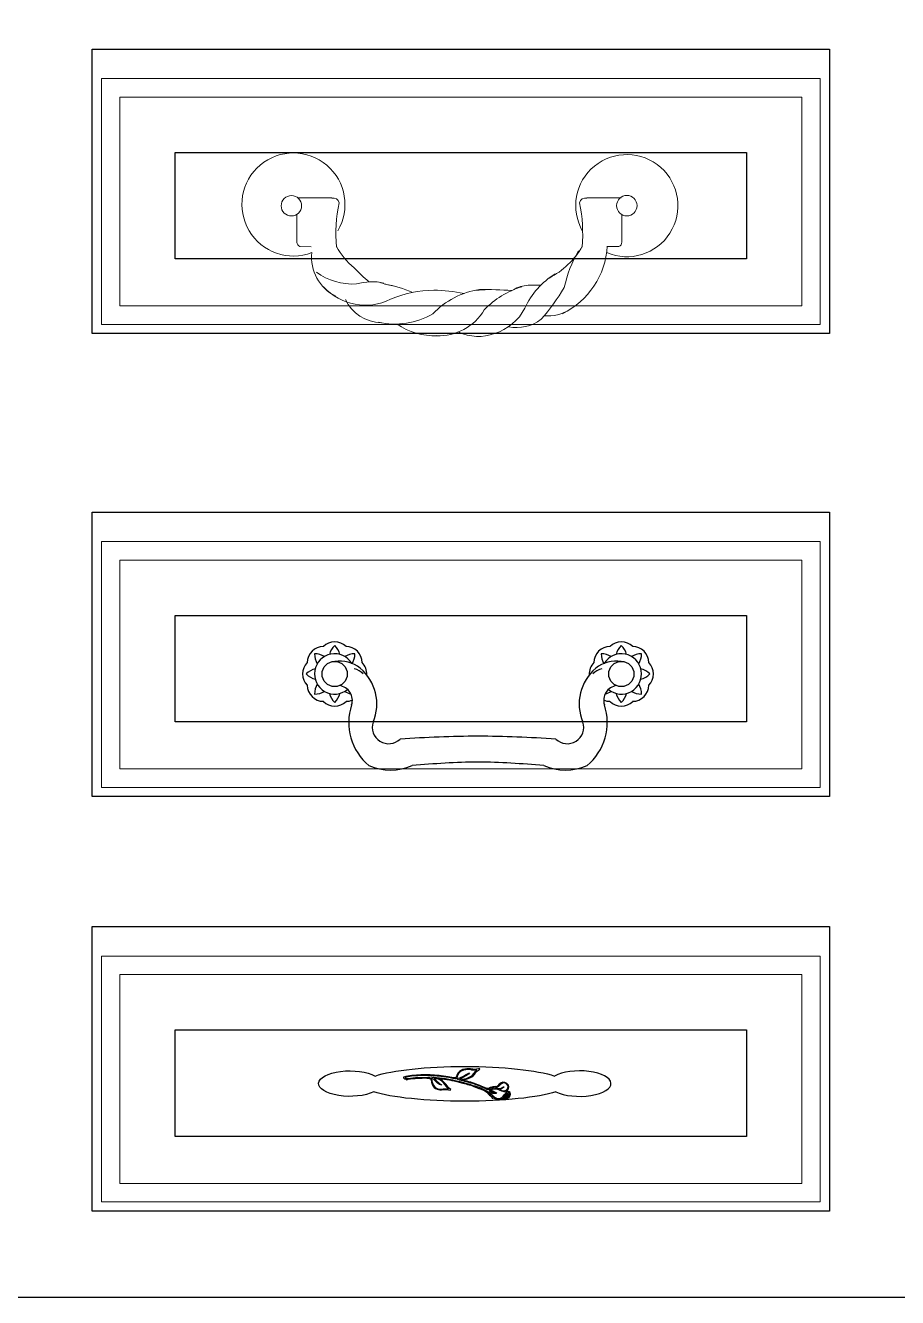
# Model space of a CAD drawing. Header units: millimetres. Extents: x -159343 to -156938, y -78749 to -77939.
# Drawn here: x -158159.2 to -157860.5, y -78748.7 to -78312.9 of the extents above; entities that cross this region are included whole.
import ezdxf

# ---------------------------------------------------------------- set-up
doc = ezdxf.new("R2010")
doc.units = ezdxf.units.MM
doc.header["$LTSCALE"] = 2
doc.header["$MEASUREMENT"] = 0
doc.layers.get('0').update_dxf_attribs({"linetype": 'CONTINUOUS'})
for name, color, linetype in [('3', 3, 'CONTINUOUS'), ('layer 1', 7, 'CONTINUOUS'), ('图层3', 3, 'CONTINUOUS')]:
    doc.layers.add(name, color=color, linetype=linetype)
for name, color, linetype, lineweight in [('刀型线', 67, 'CONTINUOUS', 9), ('填充层', 173, 'CONTINUOUS', 25), ('抽屉', 106, 'CONTINUOUS', 13), ('标注', 7, 'CONTINUOUS', 25)]:
    doc.layers.add(name, color=color, linetype=linetype, lineweight=lineweight)

msp = doc.modelspace()

# ---------------------------------------------------------------- linework, layer by layer
at = {"color": 0}
for p, q in [((-158136.38, -78418.48), (-158136.38, -78321.04)), ((-157883.84, -78321.04), (-157883.84, -78418.48)), ((-158107.91, -78392.88), (-158107.91, -78356.42)), ((-157912.32, -78356.42), (-157912.32, -78392.88)), ((-157912.32, -78392.88), (-158107.91, -78392.88)), ((-157883.84, -78418.48), (-158136.38, -78418.48)), ((-158136.38, -78577.06), (-158136.38, -78479.62)), ((-157883.84, -78479.62), (-157883.84, -78577.06)), ((-158107.91, -78551.46), (-158107.91, -78515)), ((-157912.32, -78515), (-157912.32, -78551.46)), ((-157912.32, -78551.46), (-158107.91, -78551.46)), ((-157883.84, -78577.06), (-158136.38, -78577.06)), ((-158136.38, -78719.06), (-158136.38, -78621.62)), ((-157883.84, -78621.62), (-157883.84, -78719.06)), ((-158107.91, -78693.46), (-158107.91, -78657)), ((-157912.32, -78657), (-157912.32, -78693.46)), ((-157912.32, -78693.46), (-158107.91, -78693.46)), ((-157883.84, -78719.06), (-158136.38, -78719.06))]:
    msp.add_line(p, q, dxfattribs=at)
at = {"layer": '3', "color": 0}
for centre in [(-158053.32, -78535.08), (-157955.14, -78535.08)]:
    msp.add_circle(centre, 4.32, dxfattribs=at)
for centre, radius, start, end in [((-158057.2, -78531.19), 5.49, 90, 180), ((-158053.32, -78529.58), 5.49, 45, 135), ((-158048.43, -78530.19), 6.91, 135, 165), ((-158058.2, -78530.19), 6.91, 15, 45), ((-158049.43, -78531.19), 5.49, 0, 90), ((-157959.03, -78531.19), 5.49, 90, 180), ((-157955.14, -78529.58), 5.49, 45, 135), ((-157950.26, -78530.19), 6.91, 135, 165), ((-157960.03, -78530.19), 6.91, 15, 45), ((-157951.26, -78531.19), 5.49, 0, 90), ((-158058.81, -78535.08), 5.49, 135, 225), ((-158053.32, -78535.08), 6.91, 31.1394, 309.8476), ((-158053.32, -78528.16), 6.91, 180, 210), ((-158060.23, -78535.08), 6.91, 60, 90), ((-158051.81, -78542.72), 12.05, 53.1203, 97.0678), ((-158046.4, -78535.08), 6.91, 90, 120), ((-158053.32, -78528.16), 6.91, 330, 0), ((-158047.82, -78535.08), 5.49, 356.8839, 45), ((-157960.64, -78535.08), 5.49, 135, 183.1161), ((-157956.65, -78542.72), 12.05, 82.9322, 126.8797), ((-157955.14, -78528.16), 6.91, 180, 210), ((-157962.06, -78535.08), 6.91, 60, 90), ((-157955.14, -78535.08), 6.91, 230.1524, 148.8606), ((-157948.23, -78535.08), 6.91, 90, 120), ((-157955.14, -78528.16), 6.91, 330, 0), ((-157949.65, -78535.08), 5.49, 315, 45), ((-158058.2, -78539.96), 6.91, 105, 135), ((-158058.2, -78530.19), 6.91, 225, 255), ((-158048.43, -78539.96), 6.91, 45, 75), ((-158054.77, -78545.27), 15.89, 336.6519, 50.1151), ((-157953.69, -78545.27), 15.89, 129.8849, 203.3481), ((-157960.03, -78539.96), 6.91, 105, 135), ((-157950.26, -78539.96), 6.91, 45, 75), ((-157950.26, -78530.19), 6.91, 285, 315), ((-158057.2, -78538.96), 5.49, 180, 270), ((-158053.32, -78541.99), 6.91, 150, 180), ((-158052.35, -78544.11), 5.08, 342.1702, 82.3348), ((-157956.11, -78544.11), 5.08, 97.6652, 197.8298), ((-157951.26, -78538.96), 5.49, 270, 0), ((-157955.14, -78541.99), 6.91, 0, 30), ((-158060.23, -78535.08), 6.91, 270, 300), ((-158053.32, -78540.57), 5.49, 225, 315), ((-158048.43, -78539.96), 6.91, 195, 225), ((-158058.2, -78539.96), 6.91, 315, 345), ((-158046.4, -78535.08), 6.91, 240, 258.4003), ((-158049.43, -78538.96), 5.49, 270, 293.2205), ((-157959.03, -78538.96), 5.49, 246.7795, 270), ((-157962.06, -78535.08), 6.91, 281.5997, 300), ((-157955.14, -78540.57), 5.49, 225, 315), ((-157950.26, -78539.96), 6.91, 195, 225), ((-157960.03, -78539.96), 6.91, 315, 345), ((-157948.23, -78535.08), 6.91, 240, 270), ((-158029.49, -78551.77), 19.02, 161.2728, 230.5737), ((-157978.97, -78551.77), 19.02, 309.4263, 18.7272), ((-158034.8, -78553.31), 5.66, 162.0094, 313.6342), ((-157973.66, -78553.31), 5.66, 226.3658, 17.9906), ((-158000.13, -79004.97), 448.62, 90.5233, 93.9323), ((-158008.33, -79004.97), 448.62, 86.0677, 89.4767), ((-158000.66, -78838.48), 273.25, 90.7495, 95.4874), ((-158007.8, -78838.48), 273.25, 84.5126, 89.2505), ((-158034.18, -78549.04), 18.94, 247.0233, 292.9767), ((-157974.28, -78549.04), 18.94, 247.0233, 292.9767)]:
    msp.add_arc(centre, radius, start, end, dxfattribs=at)
at = {"layer": 'layer 1', "color": 0}
for points, knots in [([(-158029.76, -78673.29), (-158029.73, -78673.24), (-158029.7, -78673.2), (-158029.67, -78673.15), (-158029.67, -78673.15), (-158028.71, -78672.95), (-158027.77, -78672.78), (-158026.85, -78672.63), (-158026.85, -78672.63), (-158022.77, -78672.15), (-158018.51, -78672.38), (-158014.49, -78673.06), (-158014.49, -78673.06), (-158013.86, -78673.1), (-158012.45, -78673.6), (-158011.89, -78673.44), (-158011.89, -78673.44), (-158011.66, -78672.96), (-158011.56, -78672.8), (-158011.42, -78672.26), (-158011.42, -78672.26), (-158010.52, -78670.57), (-158008.5, -78670.12), (-158006.77, -78670.33), (-158006.77, -78670.33), (-158005.58, -78670.55), (-158005.11, -78670.63), (-158004.01, -78670.28), (-158004.01, -78670.28), (-158003.67, -78670.24), (-158003.67, -78670.15), (-158003.6, -78670.46), (-158003.6, -78670.46), (-158004.09, -78670.88), (-158004.61, -78671.07), (-158005.11, -78671.67), (-158005.11, -78671.67), (-158005.76, -78673.27), (-158007.97, -78673.88), (-158009.54, -78674.13), (-158009.54, -78674.13), (-158009.23, -78674.3), (-158008.86, -78674.21), (-158008.62, -78674.4), (-158008.62, -78674.4), (-158006.88, -78674.81), (-158005.27, -78675.37), (-158003.66, -78676.02), (-158003.66, -78676.02), (-158002.79, -78676.25), (-158001.18, -78677.4), (-158000.51, -78677.05), (-158000.51, -78677.05), (-158000.16, -78676.59), (-157998.26, -78676.14), (-157997.86, -78676.45), (-157997.86, -78676.45), (-157997.45, -78676.34), (-157997.2, -78675.88), (-157997, -78675.63), (-157997, -78675.63), (-157996.1, -78674.74), (-157995.36, -78674.74), (-157994.32, -78675.3), (-157994.32, -78675.3), (-157993.46, -78676.01), (-157993.49, -78676.99), (-157994.26, -78677.8), (-157994.26, -78677.8), (-157994.65, -78678.01), (-157994.65, -78678.01), (-157994.67, -78678.05), (-157994.67, -78678.05), (-157994.28, -78678.24), (-157993.5, -78677.97), (-157993.21, -78678.41), (-157993.21, -78678.41), (-157992.94, -78679.16), (-157993.27, -78680.06), (-157994.06, -78680.43), (-157994.06, -78680.43), (-157995.04, -78680.72), (-157995.96, -78680.23), (-157996.92, -78680.77), (-157996.92, -78680.77), (-157997.68, -78680.87), (-157998.27, -78680.69), (-157998.9, -78680.2), (-157998.9, -78680.2), (-157999.08, -78680.26), (-157999.13, -78680.51), (-157999.38, -78680.36), (-157999.38, -78680.36), (-157999.74, -78679.71), (-158000.13, -78679.46), (-158000.69, -78679.03), (-158000.69, -78679.03), (-158001.34, -78677.79), (-158002.27, -78677.72), (-158003.48, -78677.16), (-158003.48, -78677.16), (-158004.12, -78677.09), (-158004.98, -78676.56), (-158005.69, -78676.37), (-158005.69, -78676.37), (-158006.21, -78676.1), (-158007.23, -78675.76), (-158007.8, -78675.71), (-158007.8, -78675.71), (-158008.41, -78675.39), (-158009.26, -78675.4), (-158009.87, -78675.07), (-158009.87, -78675.07), (-158012.08, -78674.56), (-158014.3, -78674), (-158016.59, -78673.7), (-158016.59, -78673.7), (-158016.92, -78673.75), (-158017.39, -78673.52), (-158017.72, -78673.63), (-158017.72, -78673.63), (-158017.33, -78673.89), (-158016.95, -78674.03), (-158016.52, -78674.34), (-158016.52, -78674.34), (-158016.04, -78674.77), (-158015.58, -78675.22), (-158015.15, -78675.7), (-158015.15, -78675.7), (-158014.71, -78676.31), (-158014.27, -78677.07), (-158013.57, -78677.44), (-158013.57, -78677.44), (-158013.52, -78677.89), (-158015, -78677.38), (-158015.13, -78677.36), (-158015.13, -78677.36), (-158016.68, -78677.36), (-158017.92, -78677.95), (-158019.25, -78676.69), (-158019.25, -78676.69), (-158019.89, -78675.94), (-158020.18, -78675.19), (-158020.3, -78674.24), (-158020.3, -78674.24), (-158020.64, -78673.46), (-158020.95, -78673.55), (-158021.79, -78673.48), (-158021.79, -78673.48), (-158023.95, -78673.42), (-158025.95, -78673.53), (-158028.12, -78673.91), (-158028.12, -78673.91), (-158028.29, -78673.96), (-158028.46, -78674.07), (-158028.67, -78674.1), (-158028.67, -78674.1), (-158028.91, -78673.85), (-158029.73, -78673.55), (-158029.76, -78673.29)], [0, 0, 0, 0, 0.025, 0.025, 0.025, 0.025, 0.05, 0.05, 0.05, 0.05, 0.075, 0.075, 0.075, 0.075, 0.1, 0.1, 0.1, 0.1, 0.125, 0.125, 0.125, 0.125, 0.15, 0.15, 0.15, 0.15, 0.175, 0.175, 0.175, 0.175, 0.2, 0.2, 0.2, 0.2, 0.225, 0.225, 0.225, 0.225, 0.25, 0.25, 0.25, 0.25, 0.275, 0.275, 0.275, 0.275, 0.3, 0.3, 0.3, 0.3, 0.325, 0.325, 0.325, 0.325, 0.35, 0.35, 0.35, 0.35, 0.375, 0.375, 0.375, 0.375, 0.4, 0.4, 0.4, 0.4, 0.425, 0.425, 0.425, 0.425, 0.45, 0.45, 0.45, 0.45, 0.475, 0.475, 0.475, 0.475, 0.5, 0.5, 0.5, 0.5, 0.525, 0.525, 0.525, 0.525, 0.55, 0.55, 0.55, 0.55, 0.575, 0.575, 0.575, 0.575, 0.6, 0.6, 0.6, 0.6, 0.625, 0.625, 0.625, 0.625, 0.65, 0.65, 0.65, 0.65, 0.675, 0.675, 0.675, 0.675, 0.7, 0.7, 0.7, 0.7, 0.725, 0.725, 0.725, 0.725, 0.75, 0.75, 0.75, 0.75, 0.775, 0.775, 0.775, 0.775, 0.8, 0.8, 0.8, 0.8, 0.825, 0.825, 0.825, 0.825, 0.85, 0.85, 0.85, 0.85, 0.875, 0.875, 0.875, 0.875, 0.9, 0.9, 0.9, 0.9, 0.925, 0.925, 0.925, 0.925, 0.95, 0.95, 0.95, 0.95, 0.975, 0.975, 0.975, 0.975, 1, 1, 1, 1]), ([(-158029.2, -78673.34), (-158026.49, -78672.57), (-158023.09, -78672.52), (-158020.32, -78672.78), (-158020.32, -78672.78), (-158020.29, -78672.8), (-158020.29, -78672.8), (-158019.51, -78672.73), (-158019.51, -78672.73), (-158018.95, -78672.76), (-158018.39, -78672.8), (-158017.84, -78672.83), (-158017.84, -78672.83), (-158016.66, -78672.98), (-158015.41, -78673.23), (-158014.26, -78673.34), (-158014.26, -78673.34), (-158013.92, -78673.4), (-158011.78, -78673.91), (-158011.61, -78673.74), (-158011.61, -78673.74), (-158011.53, -78673.25), (-158011.26, -78672.72), (-158011.15, -78672.27), (-158011.15, -78672.27), (-158010.73, -78671.66), (-158010.53, -78671.51), (-158009.95, -78671.13), (-158009.95, -78671.13), (-158008.91, -78670.63), (-158007.96, -78670.44), (-158006.84, -78670.59), (-158006.84, -78670.59), (-158006.26, -78670.89), (-158005.21, -78670.85), (-158004.6, -78670.74), (-158004.6, -78670.74), (-158004.61, -78670.81), (-158005, -78671.16), (-158005.13, -78671.29), (-158005.13, -78671.29), (-158006.32, -78673.09), (-158008.28, -78674.13), (-158010.55, -78673.77), (-158010.55, -78673.77), (-158010.56, -78673.76), (-158010.57, -78673.75), (-158010.58, -78673.74), (-158010.58, -78673.74), (-158010.41, -78673.64), (-158010.28, -78673.63), (-158010.14, -78673.6), (-158010.14, -78673.6), (-158009.68, -78673.39), (-158007.11, -78672.22), (-158007.12, -78671.72), (-158007.12, -78671.72), (-158008.45, -78672.14), (-158009.47, -78673.29), (-158011.02, -78673.49), (-158011.02, -78673.49), (-158011.14, -78673.47), (-158011.35, -78673.42), (-158011.32, -78673.68), (-158011.32, -78673.68), (-158011.21, -78673.75), (-158011.21, -78673.75), (-158011.14, -78673.76), (-158011.14, -78673.76), (-158011.13, -78673.82), (-158011.12, -78673.88), (-158011.11, -78673.95), (-158011.11, -78673.95), (-158010.51, -78674.3), (-158009.44, -78674.37), (-158008.79, -78674.66), (-158008.79, -78674.66), (-158007.86, -78674.76), (-158006.88, -78675.14), (-158006, -78675.39), (-158006, -78675.39), (-158004.39, -78675.94), (-158002.65, -78676.61), (-158001.16, -78677.37), (-158001.16, -78677.37), (-158000.28, -78677.54), (-158000.44, -78677.17), (-157999.8, -78676.88), (-157999.8, -78676.88), (-157999.38, -78676.82), (-157999.04, -78676.73), (-157998.68, -78676.63), (-157998.68, -78676.63), (-157998.68, -78676.64), (-157998.68, -78676.66), (-157998.68, -78676.68), (-157998.68, -78676.68), (-157998.89, -78676.74), (-157998.97, -78676.88), (-157999.15, -78677.11), (-157999.15, -78677.11), (-157999.44, -78677.2), (-158000.42, -78677.19), (-158000.35, -78677.78), (-158000.35, -78677.78), (-158000.08, -78677.98), (-157998.79, -78678.01), (-157998.72, -78678.54), (-157998.72, -78678.54), (-157998.96, -78678.49), (-158000.52, -78677.81), (-158000.47, -78678.24), (-158000.47, -78678.24), (-158000.08, -78678.5), (-157999.88, -78678.92), (-157999.72, -78679.37), (-157999.72, -78679.37), (-158000.23, -78679.44), (-158000.71, -78678.46), (-158000.91, -78678.09), (-158000.91, -78678.09), (-158001.45, -78677.67), (-158004.88, -78676.18), (-158005.61, -78676.12), (-158005.61, -78676.12), (-158008.76, -78674.95), (-158012.09, -78674.31), (-158015.42, -78673.6), (-158015.42, -78673.6), (-158016.77, -78673.47), (-158018.09, -78673.22), (-158019.47, -78673.2), (-158019.47, -78673.2), (-158019.68, -78673.23), (-158020.07, -78673.23), (-158020.07, -78673.61), (-158020.07, -78673.61), (-158019.91, -78673.71), (-158019.75, -78673.76), (-158019.6, -78673.84), (-158019.6, -78673.84), (-158018.71, -78674.5), (-158017.74, -78675.91), (-158016.58, -78675.9), (-158016.58, -78675.9), (-158016.67, -78675.65), (-158017.11, -78675.64), (-158017.27, -78675.44), (-158017.27, -78675.44), (-158018.04, -78674.97), (-158018.58, -78674.25), (-158019.26, -78673.73), (-158019.26, -78673.73), (-158017.04, -78673.44), (-158015.76, -78675.52), (-158014.56, -78676.99), (-158014.56, -78676.99), (-158014.46, -78677.08), (-158014.35, -78677.13), (-158014.3, -78677.27), (-158014.3, -78677.27), (-158015.31, -78677.08), (-158015.73, -78677.13), (-158016.83, -78677.27), (-158016.83, -78677.27), (-158018.56, -78677.28), (-158019.36, -78676.5), (-158019.91, -78674.92), (-158019.91, -78674.92), (-158020.03, -78674.23), (-158020.07, -78673.47), (-158020.83, -78673.28), (-158020.83, -78673.28), (-158023.08, -78673.21), (-158025.06, -78673.22), (-158027.36, -78673.52), (-158027.36, -78673.52), (-158027.74, -78673.58), (-158028.95, -78673.98), (-158029.2, -78673.34)], [0, 0, 0, 0, 0.022222, 0.022222, 0.022222, 0.022222, 0.044444, 0.044444, 0.044444, 0.044444, 0.066667, 0.066667, 0.066667, 0.066667, 0.088889, 0.088889, 0.088889, 0.088889, 0.111111, 0.111111, 0.111111, 0.111111, 0.133333, 0.133333, 0.133333, 0.133333, 0.155556, 0.155556, 0.155556, 0.155556, 0.177778, 0.177778, 0.177778, 0.177778, 0.2, 0.2, 0.2, 0.2, 0.222222, 0.222222, 0.222222, 0.222222, 0.244444, 0.244444, 0.244444, 0.244444, 0.266667, 0.266667, 0.266667, 0.266667, 0.288889, 0.288889, 0.288889, 0.288889, 0.311111, 0.311111, 0.311111, 0.311111, 0.333333, 0.333333, 0.333333, 0.333333, 0.355556, 0.355556, 0.355556, 0.355556, 0.377778, 0.377778, 0.377778, 0.377778, 0.4, 0.4, 0.4, 0.4, 0.422222, 0.422222, 0.422222, 0.422222, 0.444444, 0.444444, 0.444444, 0.444444, 0.466667, 0.466667, 0.466667, 0.466667, 0.488889, 0.488889, 0.488889, 0.488889, 0.511111, 0.511111, 0.511111, 0.511111, 0.533333, 0.533333, 0.533333, 0.533333, 0.555556, 0.555556, 0.555556, 0.555556, 0.577778, 0.577778, 0.577778, 0.577778, 0.6, 0.6, 0.6, 0.6, 0.622222, 0.622222, 0.622222, 0.622222, 0.644444, 0.644444, 0.644444, 0.644444, 0.666667, 0.666667, 0.666667, 0.666667, 0.688889, 0.688889, 0.688889, 0.688889, 0.711111, 0.711111, 0.711111, 0.711111, 0.733333, 0.733333, 0.733333, 0.733333, 0.755556, 0.755556, 0.755556, 0.755556, 0.777778, 0.777778, 0.777778, 0.777778, 0.8, 0.8, 0.8, 0.8, 0.822222, 0.822222, 0.822222, 0.822222, 0.844444, 0.844444, 0.844444, 0.844444, 0.866667, 0.866667, 0.866667, 0.866667, 0.888889, 0.888889, 0.888889, 0.888889, 0.911111, 0.911111, 0.911111, 0.911111, 0.933333, 0.933333, 0.933333, 0.933333, 0.955556, 0.955556, 0.955556, 0.955556, 0.977778, 0.977778, 0.977778, 0.977778, 1, 1, 1, 1]), ([(-157998.51, -78676.94), (-157998.23, -78676.76), (-157997.82, -78676.74), (-157997.54, -78676.64), (-157997.54, -78676.64), (-157996.48, -78675.7), (-157995.63, -78674.31), (-157994.2, -78675.77), (-157994.2, -78675.77), (-157993.59, -78676.8), (-157994.11, -78677.75), (-157995.33, -78677.91), (-157995.33, -78677.91), (-157995.52, -78677.85), (-157996.56, -78677.58), (-157996.64, -78677.36), (-157996.64, -78677.36), (-157996.23, -78677.22), (-157995.43, -78676.78), (-157995.26, -78676.47), (-157995.26, -78676.47), (-157995.52, -78676.34), (-157996.4, -78676.96), (-157996.62, -78677.07), (-157996.62, -78677.07), (-157997.24, -78677.18), (-157997.83, -78676.96), (-157998.5, -78676.98), (-157998.5, -78676.98), (-157998.52, -78676.96), (-157998.52, -78676.96), (-157998.51, -78676.94)], [0, 0, 0, 0, 0.125, 0.125, 0.125, 0.125, 0.25, 0.25, 0.25, 0.25, 0.375, 0.375, 0.375, 0.375, 0.5, 0.5, 0.5, 0.5, 0.625, 0.625, 0.625, 0.625, 0.75, 0.75, 0.75, 0.75, 0.875, 0.875, 0.875, 0.875, 1, 1, 1, 1]), ([(-157999.79, -78678.56), (-157999.51, -78678.52), (-157999.08, -78678.73), (-157998.83, -78678.81), (-157998.83, -78678.81), (-157998.55, -78678.81), (-157998.26, -78678.8), (-157997.99, -78678.76), (-157997.99, -78678.76), (-157997.75, -78678.35), (-157998.24, -78678.42), (-157998.61, -78678.24), (-157998.61, -78678.24), (-157998.99, -78677.88), (-157999.45, -78677.81), (-157999.82, -78677.56), (-157999.82, -78677.56), (-157999.08, -78677.41), (-157998.38, -78677.16), (-157997.66, -78677.27), (-157997.66, -78677.27), (-157996.53, -78677.62), (-157995.58, -78678.39), (-157994.33, -78678.38), (-157994.33, -78678.38), (-157994.33, -78678.4), (-157994.34, -78678.42), (-157994.34, -78678.45), (-157994.34, -78678.45), (-157994.87, -78678.62), (-157995.4, -78679.53), (-157995.83, -78680), (-157995.83, -78680), (-157997.18, -78681.01), (-157998.35, -78680.44), (-157999.36, -78679.35), (-157999.36, -78679.35), (-157999.49, -78679.07), (-157999.64, -78678.79), (-157999.79, -78678.56)], [0, 0, 0, 0, 0.1, 0.1, 0.1, 0.1, 0.2, 0.2, 0.2, 0.2, 0.3, 0.3, 0.3, 0.3, 0.4, 0.4, 0.4, 0.4, 0.5, 0.5, 0.5, 0.5, 0.6, 0.6, 0.6, 0.6, 0.7, 0.7, 0.7, 0.7, 0.8, 0.8, 0.8, 0.8, 0.9, 0.9, 0.9, 0.9, 1, 1, 1, 1]), ([(-157999.53, -78679.66), (-157999.52, -78679.66), (-157999.51, -78679.65), (-157999.51, -78679.64), (-157999.51, -78679.64), (-157999.45, -78679.68), (-157999.4, -78679.69), (-157999.41, -78679.78), (-157999.41, -78679.78), (-157999.51, -78679.72), (-157999.51, -78679.72), (-157999.53, -78679.66)], [0, 0, 0, 0, 0.333333, 0.333333, 0.333333, 0.333333, 0.666667, 0.666667, 0.666667, 0.666667, 1, 1, 1, 1]), ([(-157995.64, -78680.22), (-157995.27, -78679.8), (-157994.97, -78679.35), (-157994.64, -78678.96), (-157994.64, -78678.96), (-157994.45, -78678.95), (-157994.45, -78678.95), (-157994.39, -78678.98), (-157994.39, -78678.98), (-157994.38, -78679.01), (-157994.38, -78679.03), (-157994.37, -78679.07), (-157994.37, -78679.07), (-157994.74, -78679.46), (-157994.89, -78679.71), (-157994.7, -78680.29), (-157994.7, -78680.29), (-157995.01, -78680.28), (-157995.32, -78680.28), (-157995.64, -78680.28), (-157995.64, -78680.28), (-157995.64, -78680.25), (-157995.64, -78680.24), (-157995.64, -78680.22)], [0, 0, 0, 0, 0.166667, 0.166667, 0.166667, 0.166667, 0.333333, 0.333333, 0.333333, 0.333333, 0.5, 0.5, 0.5, 0.5, 0.666667, 0.666667, 0.666667, 0.666667, 0.833333, 0.833333, 0.833333, 0.833333, 1, 1, 1, 1]), ([(-157994.52, -78679.68), (-157994.5, -78679.63), (-157994.48, -78679.59), (-157994.47, -78679.55), (-157994.47, -78679.55), (-157994.44, -78679.55), (-157994.41, -78679.55), (-157994.39, -78679.54), (-157994.39, -78679.54), (-157994.37, -78679.6), (-157994.37, -78679.6), (-157994.38, -78679.74), (-157994.38, -78679.74), (-157994.42, -78679.75), (-157994.54, -78679.73), (-157994.52, -78679.68)], [0, 0, 0, 0, 0.25, 0.25, 0.25, 0.25, 0.5, 0.5, 0.5, 0.5, 0.75, 0.75, 0.75, 0.75, 1, 1, 1, 1]), ([(-157994.53, -78680.01), (-157993.59, -78679.94), (-157993.69, -78679.66), (-157993.79, -78678.9), (-157993.79, -78678.9), (-157993.95, -78678.86), (-157994.11, -78678.79), (-157994.28, -78678.71), (-157994.28, -78678.71), (-157994.17, -78678.57), (-157993.85, -78678.49), (-157993.75, -78678.44), (-157993.75, -78678.44), (-157992.81, -78678.4), (-157993.49, -78680.21), (-157994.36, -78680.21), (-157994.36, -78680.21), (-157994.48, -78680.14), (-157994.48, -78680.12), (-157994.53, -78680.01)], [0, 0, 0, 0, 0.2, 0.2, 0.2, 0.2, 0.4, 0.4, 0.4, 0.4, 0.6, 0.6, 0.6, 0.6, 0.8, 0.8, 0.8, 0.8, 1, 1, 1, 1]), ([(-157994.17, -78679.66), (-157994.09, -78679.43), (-157994.13, -78679.4), (-157994.12, -78679.27), (-157994.12, -78679.27), (-157994.06, -78679.23), (-157994.06, -78679.23), (-157993.9, -78679.2), (-157993.9, -78679.2), (-157993.73, -78679.37), (-157993.88, -78679.65), (-157994.12, -78679.76), (-157994.12, -78679.76), (-157994.14, -78679.72), (-157994.15, -78679.69), (-157994.17, -78679.66)], [0, 0, 0, 0, 0.25, 0.25, 0.25, 0.25, 0.5, 0.5, 0.5, 0.5, 0.75, 0.75, 0.75, 0.75, 1, 1, 1, 1]), ([(-157999.36, -78679.84), (-157999.28, -78679.83), (-157999.26, -78679.89), (-157999.22, -78679.92), (-157999.22, -78679.92), (-157999.22, -78679.94), (-157999.23, -78679.95), (-157999.25, -78679.97), (-157999.25, -78679.97), (-157999.34, -78679.89), (-157999.34, -78679.89), (-157999.36, -78679.84)], [0, 0, 0, 0, 0.333333, 0.333333, 0.333333, 0.333333, 0.666667, 0.666667, 0.666667, 0.666667, 1, 1, 1, 1])]:
    msp.add_open_spline(points, degree=3, knots=knots, dxfattribs=at)
at = {"layer": '刀型线', "color": 0}
for p, q in [((-158133.23, -78415.33), (-158133.23, -78331.17)), ((-158133.23, -78331.17), (-157886.99, -78331.17)), ((-157886.99, -78331.17), (-157886.99, -78415.33)), ((-158126.93, -78409.03), (-158126.93, -78337.47)), ((-158126.93, -78337.47), (-157893.29, -78337.47)), ((-157893.29, -78337.47), (-157893.29, -78409.03)), ((-157893.29, -78409.03), (-158126.93, -78409.03)), ((-157886.99, -78415.33), (-158133.23, -78415.33)), ((-158133.23, -78573.91), (-158133.23, -78489.75)), ((-158133.23, -78489.75), (-157886.99, -78489.75)), ((-157886.99, -78489.75), (-157886.99, -78573.91)), ((-158126.93, -78567.61), (-158126.93, -78496.05)), ((-158126.93, -78496.05), (-157893.29, -78496.05)), ((-157893.29, -78496.05), (-157893.29, -78567.61)), ((-157893.29, -78567.61), (-158126.93, -78567.61)), ((-157886.99, -78573.91), (-158133.23, -78573.91)), ((-158133.23, -78715.91), (-158133.23, -78631.75)), ((-158133.23, -78631.75), (-157886.99, -78631.75)), ((-157886.99, -78631.75), (-157886.99, -78715.91)), ((-158126.93, -78709.61), (-158126.93, -78638.05)), ((-158126.93, -78638.05), (-157893.29, -78638.05)), ((-157893.29, -78638.05), (-157893.29, -78709.61)), ((-157893.29, -78709.61), (-158126.93, -78709.61)), ((-157886.99, -78715.91), (-158133.23, -78715.91))]:
    msp.add_line(p, q, dxfattribs=at)
at = {"layer": '图层3', "color": 0}
for p, q in [((-158107.91, -78356.42), (-157912.32, -78356.42)), ((-158107.91, -78515), (-157912.32, -78515)), ((-158107.91, -78657), (-157912.32, -78657))]:
    msp.add_line(p, q, dxfattribs=at)
at = {"layer": '填充层', "color": 0, "lineweight": 30, "ltscale": 10, "extrusion": (0, 0, -1)}
for centre, major_axis, ratio, start_param, end_param in [((-158048.11, -78675.39), (10.7, 0), 0.408438, 0.701244, 5.648163), ((-158008.75, -78675.54), (34.5, 0), 0.175079, 3.612483, 5.812295), ((-158008.75, -78675.54), (35.02, 0), 0.167479, 0.472444, 2.669149)]:
    msp.add_ellipse(centre, major_axis=major_axis, ratio=ratio, start_param=start_param, end_param=end_param, dxfattribs=at)
at = {"layer": '填充层', "color": 0, "lineweight": 30, "ltscale": 10}
msp.add_ellipse((-157969.39, -78675.39), major_axis=(10.7, 0), ratio=0.408438, start_param=3.842836, end_param=8.789756, dxfattribs=at)
at = {"layer": '抽屉', "color": 0}
for p, q in [((-158066.06, -78372.03), (-158054.31, -78372.03)), ((-157955.22, -78372.03), (-157966.97, -78372.03)), ((-158066.3, -78387.27), (-158066.3, -78377.54)), ((-157955.02, -78387.17), (-157954.98, -78377.72)), ((-157954.98, -78377.72), (-157954.98, -78377.54)), ((-158065.3, -78388.67), (-158061.33, -78388.81)), ((-158052.75, -78388.64), (-158052.75, -78388.64)), ((-157968.53, -78388.64), (-157968.53, -78388.64)), ((-157959.95, -78388.64), (-157955.97, -78388.64))]:
    msp.add_line(p, q, dxfattribs=at)
for centre in [(-158068.14, -78374.71), (-157953.26, -78374.67)]:
    msp.add_circle(centre, 3.5, dxfattribs=at)
for centre, radius, start, end in [((-158067.45, -78374.27), 17.65, 329.1981, 291.0052), ((-157953.26, -78374.67), 17.5, 246.7371, 210.1951), ((-158053.87, -78374.12), 2.08, 12.3269, 102.2274), ((-157997.67, -78384.5), 55.24, 168.6959, 184.5332), ((-157967.41, -78374.12), 2.08, 77.7726, 167.6731), ((-158023.61, -78384.5), 55.24, 355.4668, 11.3041), ((-158064.14, -78386.77), 2.22, 192.8841, 238.8437), ((-157956.33, -78387.36), 1.33, 285.8232, 7.9164), ((-158046.56, -78392.48), 14.67, 173.1879, 244.063), ((-158028.86, -78374.94), 27.54, 209.8329, 229.6888), ((-157992.42, -78374.94), 27.54, 297.0939, 330.1671), ((-157987.52, -78386.91), 27.62, 296.2494, 356.5418), ((-157931.55, -78412.32), 44.22, 149.9128, 167.436), ((-158003.5, -78354.92), 59.56, 223.5315, 230.339), ((-158046.9, -78379.68), 21.84, 234.5913, 272.8032), ((-158040.48, -78420.06), 19.32, 77.9991, 106.0888), ((-157964.48, -78420.28), 25.9, 120.9322, 156.0915), ((-158042.86, -78389.38), 19.39, 222.6687, 296.5521), ((-158028.86, -78374.94), 27.54, 250.4491, 260.5536), ((-158044.73, -78447.46), 46.75, 67.1499, 79.3619), ((-158019.04, -78442.22), 38.58, 90.5032, 113.12), ((-157999.35, -78431.25), 28.23, 98.8729, 136.1381), ((-158019.88, -78457.95), 54.31, 78.4625, 89.4767), ((-158007.11, -78296.99), 106.62, 271.1588, 273.4585), ((-158006.34, -78651.66), 248.31, 86.8338, 89.3938), ((-157980.3, -78431.43), 30.32, 107.1707, 135.8975), ((-157986.57, -78412.45), 10.51, 92.737, 121.3815), ((-157984.32, -78440.02), 38.16, 87.5906, 94.1328), ((-158036.52, -78366.32), 71.72, 318.7578, 329.5207), ((-158037.02, -78400.91), 13.9, 204.9263, 268.4977), ((-158032.74, -78389.46), 25.77, 257.4659, 300.3662), ((-158017.63, -78401.15), 18.07, 267.3906, 329.4631), ((-158003.94, -78401.5), 17.82, 287.6765, 332.2859), ((-157990.94, -78402.71), 13.72, 258.0653, 307.4756), ((-157980.45, -78397.71), 14.72, 265.7458, 301.6254), ((-158019.02, -78396.39), 22.85, 235.4889, 271.9382), ((-158004.08, -78403.57), 15.9, 244.4925, 290.4243), ((-158005.51, -78317.69), 102.33, 262.7289, 262.8465)]:
    msp.add_arc(centre, radius, start, end, dxfattribs=at)
at = {"layer": '标注', "color": 0}
for p, q in [((-158136.38, -78321.04), (-157883.84, -78321.04)), ((-158136.38, -78479.62), (-157883.84, -78479.62)), ((-158136.38, -78621.62), (-157883.84, -78621.62))]:
    msp.add_line(p, q, dxfattribs=at)
at = {"layer": '标注', "color": 7}
msp.add_lwpolyline([(-159342.95, -77938.6), (-156937.6, -77938.6), (-156937.6, -78748.67), (-159342.95, -78748.67)], close=True, dxfattribs=at)

doc.saveas('drawing.dxf')
